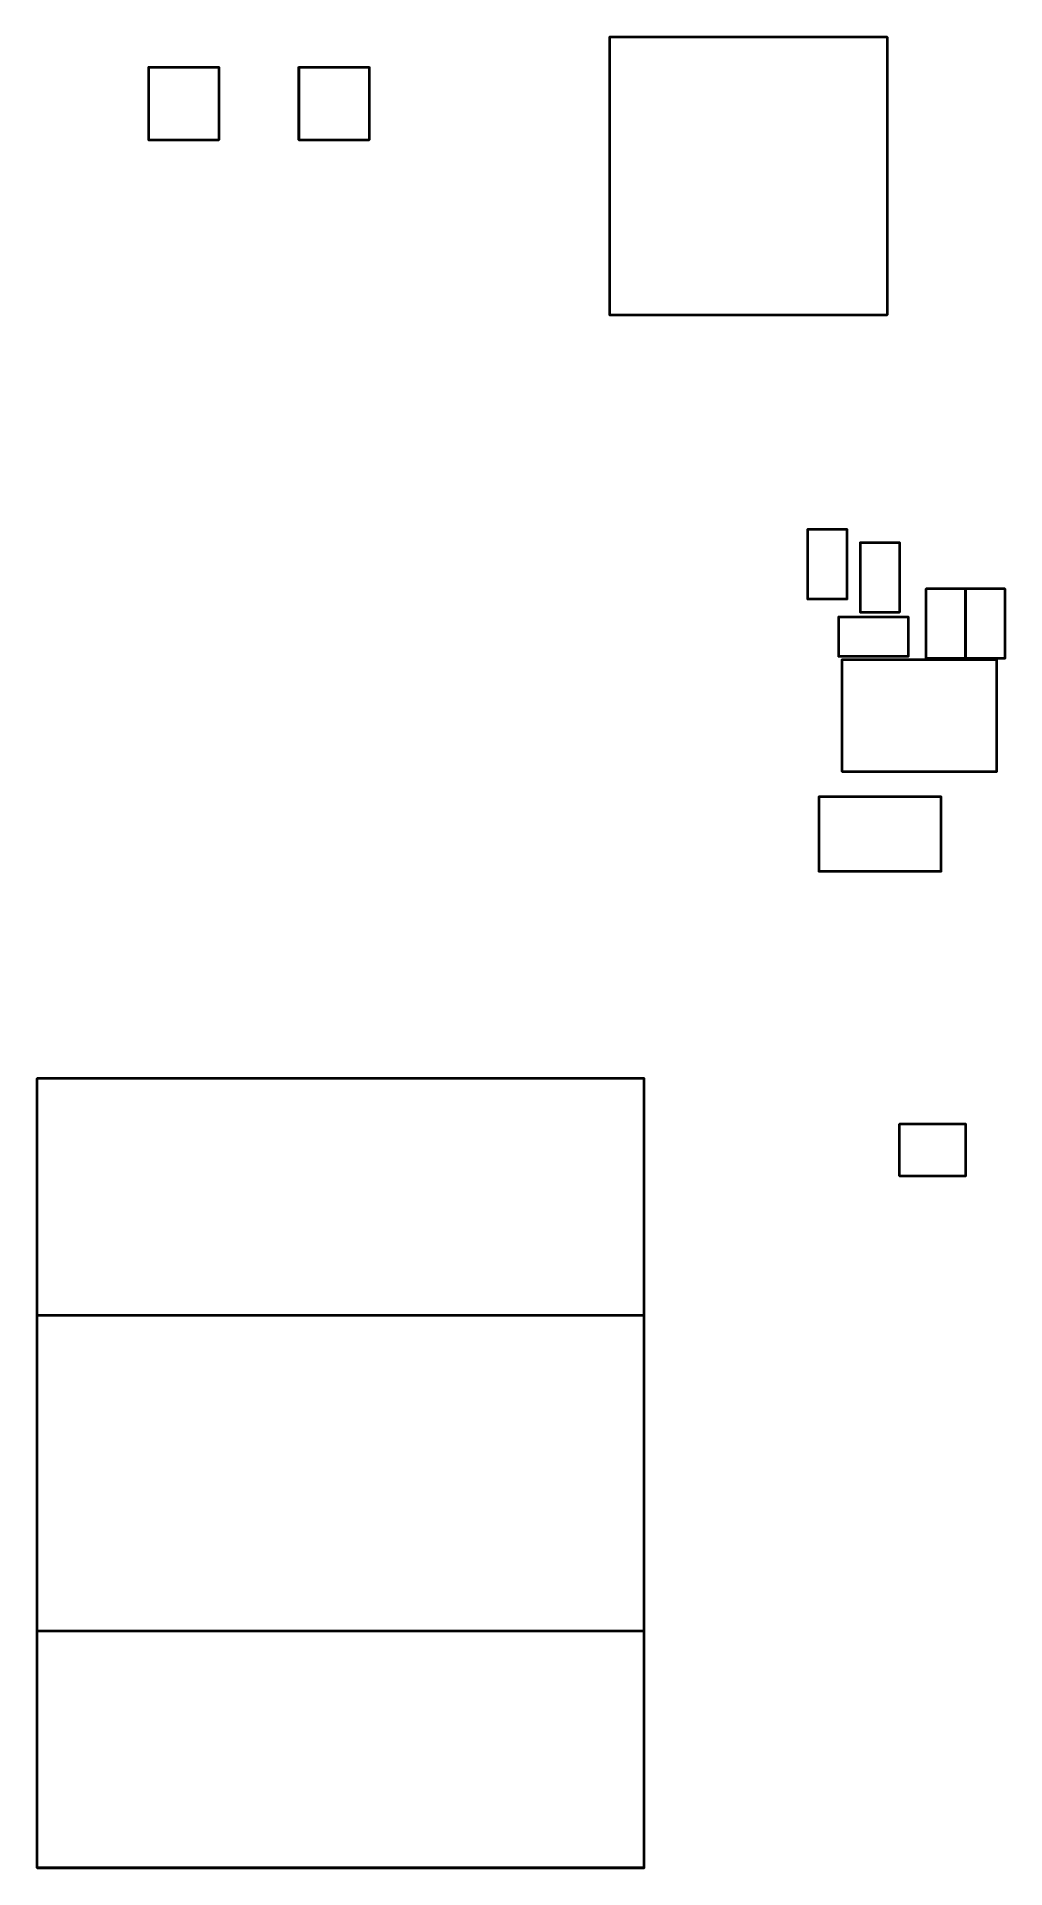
# Model space of a CAD drawing. Extents: x 0.87 to 2.71, y 0.01 to 3.49.
import ezdxf

# ---------------------------------------------------------------- set-up
doc = ezdxf.new("R2010")
doc.units = 0
doc.header["$MEASUREMENT"] = 0
doc.layers.add('BLACK', color=7, linetype='CONTINUOUS')

msp = doc.modelspace()

# ---------------------------------------------------------------- linework, layer by layer
at = {"layer": 'BLACK', "linetype": 'CONTINUOUS'}
for p, q in [((1.9602, 3.4888), (1.9605, 3.4895)), ((1.9602, 2.9612), (1.9602, 3.4888)), ((1.9605, 3.4895), (1.9612, 3.4898)), ((1.9612, 3.4898), (2.4888, 3.4898)), ((1.9622, 3.4878), (1.9622, 2.9622)), ((2.4878, 3.4878), (1.9622, 3.4878)), ((2.4878, 2.9622), (2.4878, 3.4878)), ((2.4888, 3.4898), (2.4895, 3.4895)), ((2.4895, 3.4895), (2.4898, 3.4888)), ((2.4898, 3.4888), (2.4898, 2.9612)), ((1.084, 3.4314), (1.0842, 3.4321)), ((1.084, 3.2936), (1.084, 3.4314)), ((1.0842, 3.4321), (1.0849, 3.4324)), ((1.0849, 3.4324), (1.2188, 3.4324)), ((1.0859, 3.4304), (1.0859, 3.2946)), ((1.2178, 3.4304), (1.0859, 3.4304)), ((1.2178, 3.2946), (1.2178, 3.4304)), ((1.2188, 3.4324), (1.2195, 3.4321)), ((1.2195, 3.4321), (1.2198, 3.4314)), ((1.2198, 3.4314), (1.2198, 3.2936)), ((1.3696, 3.4314), (1.3699, 3.4321)), ((1.3696, 3.2936), (1.3696, 3.4314)), ((1.3699, 3.4321), (1.3706, 3.4324)), ((1.3706, 3.4324), (1.5044, 3.4324)), ((1.3716, 3.4304), (1.3716, 3.2946)), ((1.5034, 3.4304), (1.3716, 3.4304)), ((1.5034, 3.2946), (1.5034, 3.4304)), ((1.5044, 3.4324), (1.5051, 3.4321)), ((1.5051, 3.4321), (1.5054, 3.4314)), ((1.5054, 3.4314), (1.5054, 3.2936)), ((1.0842, 3.2929), (1.084, 3.2936)), ((1.0849, 3.2926), (1.0842, 3.2929)), ((1.2188, 3.2926), (1.0849, 3.2926)), ((1.0859, 3.2946), (1.2178, 3.2946)), ((1.2195, 3.2929), (1.2188, 3.2926)), ((1.2198, 3.2936), (1.2195, 3.2929)), ((1.3699, 3.2929), (1.3696, 3.2936)), ((1.3706, 3.2926), (1.3699, 3.2929)), ((1.5044, 3.2926), (1.3706, 3.2926)), ((1.3716, 3.2946), (1.5034, 3.2946)), ((1.5051, 3.2929), (1.5044, 3.2926)), ((1.5054, 3.2936), (1.5051, 3.2929)), ((1.9605, 2.9605), (1.9602, 2.9612)), ((1.9602, 2.9612), (1.9602, 2.9612)), ((1.9612, 2.9602), (1.9605, 2.9605)), ((2.4888, 2.9602), (1.9612, 2.9602)), ((1.9622, 2.9622), (2.4878, 2.9622)), ((2.4895, 2.9605), (2.4888, 2.9602)), ((2.4898, 2.9612), (2.4895, 2.9605)), ((2.3366, 2.5536), (2.3369, 2.5543)), ((2.3366, 2.4214), (2.3366, 2.5536)), ((2.3369, 2.5543), (2.3376, 2.5546)), ((2.3376, 2.5546), (2.4124, 2.5546)), ((2.3386, 2.5527), (2.3386, 2.4223)), ((2.4114, 2.5527), (2.3386, 2.5527)), ((2.4114, 2.4223), (2.4114, 2.5527)), ((2.4124, 2.5546), (2.4131, 2.5543)), ((2.4131, 2.5543), (2.4134, 2.5536)), ((2.4134, 2.5536), (2.4134, 2.4214)), ((2.4366, 2.5286), (2.4369, 2.5293)), ((2.4366, 2.3964), (2.4366, 2.5286)), ((2.4369, 2.5293), (2.4376, 2.5296)), ((2.4376, 2.5296), (2.5124, 2.5296)), ((2.4386, 2.5277), (2.4386, 2.3973)), ((2.5114, 2.5277), (2.4386, 2.5277)), ((2.5114, 2.3973), (2.5114, 2.5277)), ((2.5124, 2.5296), (2.5131, 2.5293)), ((2.5131, 2.5293), (2.5134, 2.5286)), ((2.5134, 2.5286), (2.5134, 2.3964)), ((2.5616, 2.4411), (2.5619, 2.4418)), ((2.5616, 2.3089), (2.5616, 2.4411)), ((2.5619, 2.4418), (2.5626, 2.4421)), ((2.5626, 2.4421), (2.6374, 2.4421)), ((2.5636, 2.4402), (2.5636, 2.3098)), ((2.6364, 2.4402), (2.5636, 2.4402)), ((2.6364, 2.3098), (2.6364, 2.4402)), ((2.6374, 2.4421), (2.6375, 2.4421)), ((2.6375, 2.4421), (2.6376, 2.4421)), ((2.6376, 2.4421), (2.7124, 2.4421)), ((2.6386, 2.4402), (2.6386, 2.3098)), ((2.7114, 2.4402), (2.6386, 2.4402)), ((2.7114, 2.3098), (2.7114, 2.4402)), ((2.7124, 2.4421), (2.7131, 2.4418)), ((2.7131, 2.4418), (2.7134, 2.4411)), ((2.7134, 2.4411), (2.7134, 2.3089)), ((2.3369, 2.4207), (2.3366, 2.4214)), ((2.3376, 2.4204), (2.3369, 2.4207)), ((2.4124, 2.4204), (2.3376, 2.4204)), ((2.3386, 2.4223), (2.4114, 2.4223)), ((2.4131, 2.4207), (2.4124, 2.4204)), ((2.4134, 2.4214), (2.4131, 2.4207)), ((2.3954, 2.3874), (2.3957, 2.3881)), ((2.3954, 2.3126), (2.3954, 2.3874)), ((2.3957, 2.3881), (2.3964, 2.3884)), ((2.3964, 2.3884), (2.5286, 2.3884)), ((2.3973, 2.3864), (2.3973, 2.3136)), ((2.5277, 2.3864), (2.3973, 2.3864)), ((2.4369, 2.3957), (2.4366, 2.3964)), ((2.4376, 2.3954), (2.4369, 2.3957)), ((2.5124, 2.3954), (2.4376, 2.3954)), ((2.4386, 2.3973), (2.5114, 2.3973)), ((2.5131, 2.3957), (2.5124, 2.3954)), ((2.5134, 2.3964), (2.5131, 2.3957)), ((2.5277, 2.3136), (2.5277, 2.3864)), ((2.5286, 2.3884), (2.5293, 2.3881)), ((2.5293, 2.3881), (2.5296, 2.3874)), ((2.5296, 2.3874), (2.5296, 2.3126)), ((2.3957, 2.3119), (2.3954, 2.3126)), ((2.3964, 2.3116), (2.3957, 2.3119)), ((2.5286, 2.3116), (2.3964, 2.3116)), ((2.3973, 2.3136), (2.5277, 2.3136)), ((2.4022, 2.3063), (2.4024, 2.307)), ((2.4022, 2.0937), (2.4022, 2.3063)), ((2.4024, 2.307), (2.4032, 2.3073)), ((2.4032, 2.3073), (2.6968, 2.3073)), ((2.4041, 2.3053), (2.4041, 2.0947)), ((2.6959, 2.3053), (2.4041, 2.3053)), ((2.5293, 2.3119), (2.5286, 2.3116)), ((2.5296, 2.3126), (2.5293, 2.3119)), ((2.5619, 2.3082), (2.5616, 2.3089)), ((2.5626, 2.3079), (2.5619, 2.3082)), ((2.6374, 2.3079), (2.5626, 2.3079)), ((2.5636, 2.3098), (2.6364, 2.3098)), ((2.6375, 2.3079), (2.6374, 2.3079)), ((2.6376, 2.3079), (2.6375, 2.3079)), ((2.7124, 2.3079), (2.6376, 2.3079)), ((2.6386, 2.3098), (2.7114, 2.3098)), ((2.6959, 2.0947), (2.6959, 2.3053)), ((2.6968, 2.3073), (2.6976, 2.307)), ((2.6976, 2.307), (2.6978, 2.3063)), ((2.6978, 2.3063), (2.6978, 2.0937)), ((2.7131, 2.3082), (2.7124, 2.3079)), ((2.7134, 2.3089), (2.7131, 2.3082)), ((2.4024, 2.093), (2.4022, 2.0937)), ((2.4032, 2.0927), (2.4024, 2.093)), ((2.6968, 2.0927), (2.4032, 2.0927)), ((2.4041, 2.0947), (2.6959, 2.0947)), ((2.6976, 2.093), (2.6968, 2.0927)), ((2.6978, 2.0937), (2.6976, 2.093)), ((2.3579, 2.0459), (2.3582, 2.0466)), ((2.3579, 1.9041), (2.3579, 2.0459)), ((2.3582, 2.0466), (2.3589, 2.0469)), ((2.3589, 2.0469), (2.5911, 2.0469)), ((2.3598, 2.0449), (2.3598, 1.9051)), ((2.5902, 2.0449), (2.3598, 2.0449)), ((2.5902, 1.9051), (2.5902, 2.0449)), ((2.5911, 2.0469), (2.5918, 2.0466)), ((2.5918, 2.0466), (2.5921, 2.0459)), ((2.5921, 2.0459), (2.5921, 1.9041)), ((2.3582, 1.9034), (2.3579, 1.9041)), ((2.3589, 1.9031), (2.3582, 1.9034)), ((2.5911, 1.9031), (2.3589, 1.9031)), ((2.3598, 1.9051), (2.5902, 1.9051)), ((2.5918, 1.9034), (2.5911, 1.9031)), ((2.5921, 1.9041), (2.5918, 1.9034)), ((0.8722, 1.511), (0.8725, 1.5117)), ((0.8722, 1.061), (0.8722, 1.511)), ((0.8725, 1.5117), (0.8732, 1.512)), ((0.8732, 1.512), (2.0268, 1.512)), ((0.8742, 1.51), (0.8742, 1.062)), ((2.0258, 1.51), (0.8742, 1.51)), ((2.0258, 1.062), (2.0258, 1.51)), ((2.0268, 1.512), (2.0275, 1.5117)), ((2.0275, 1.5117), (2.0278, 1.511)), ((2.0278, 1.511), (2.0278, 1.061)), ((2.511, 1.4242), (2.5113, 1.4249)), ((2.511, 1.3258), (2.511, 1.4242)), ((2.5113, 1.4249), (2.512, 1.4252)), ((2.512, 1.4252), (2.638, 1.4252)), ((2.513, 1.4232), (2.513, 1.3268)), ((2.637, 1.4232), (2.513, 1.4232)), ((2.637, 1.3268), (2.637, 1.4232)), ((2.638, 1.4252), (2.6387, 1.4249)), ((2.6387, 1.4249), (2.639, 1.4242)), ((2.639, 1.4242), (2.639, 1.3258)), ((2.5113, 1.3251), (2.511, 1.3258)), ((2.511, 1.3258), (2.511, 1.3258)), ((2.512, 1.3248), (2.5113, 1.3251)), ((2.638, 1.3248), (2.512, 1.3248)), ((2.513, 1.3268), (2.637, 1.3268)), ((2.6387, 1.3251), (2.638, 1.3248)), ((2.639, 1.3258), (2.6387, 1.3251)), ((0.8722, 0.0114), (0.8722, 1.061)), ((0.8722, 1.061), (0.8722, 1.061)), ((0.8742, 1.062), (2.0258, 1.062)), ((0.8742, 1.06), (0.8742, 0.4624)), ((2.0258, 1.06), (0.8742, 1.06)), ((2.0258, 0.4624), (2.0258, 1.06)), ((2.0278, 1.061), (2.0278, 0.0114)), ((0.8742, 0.4624), (2.0258, 0.4624)), ((0.8742, 0.4604), (0.8742, 0.0124)), ((2.0258, 0.4604), (0.8742, 0.4604)), ((2.0258, 0.0124), (2.0258, 0.4604)), ((0.8725, 0.0107), (0.8722, 0.0114)), ((0.8732, 0.0104), (0.8725, 0.0107)), ((2.0268, 0.0104), (0.8732, 0.0104)), ((0.8742, 0.0124), (2.0258, 0.0124)), ((2.0275, 0.0107), (2.0268, 0.0104)), ((2.0278, 0.0114), (2.0275, 0.0107))]:
    msp.add_line(p, q, dxfattribs=at)

doc.saveas('drawing.dxf')
